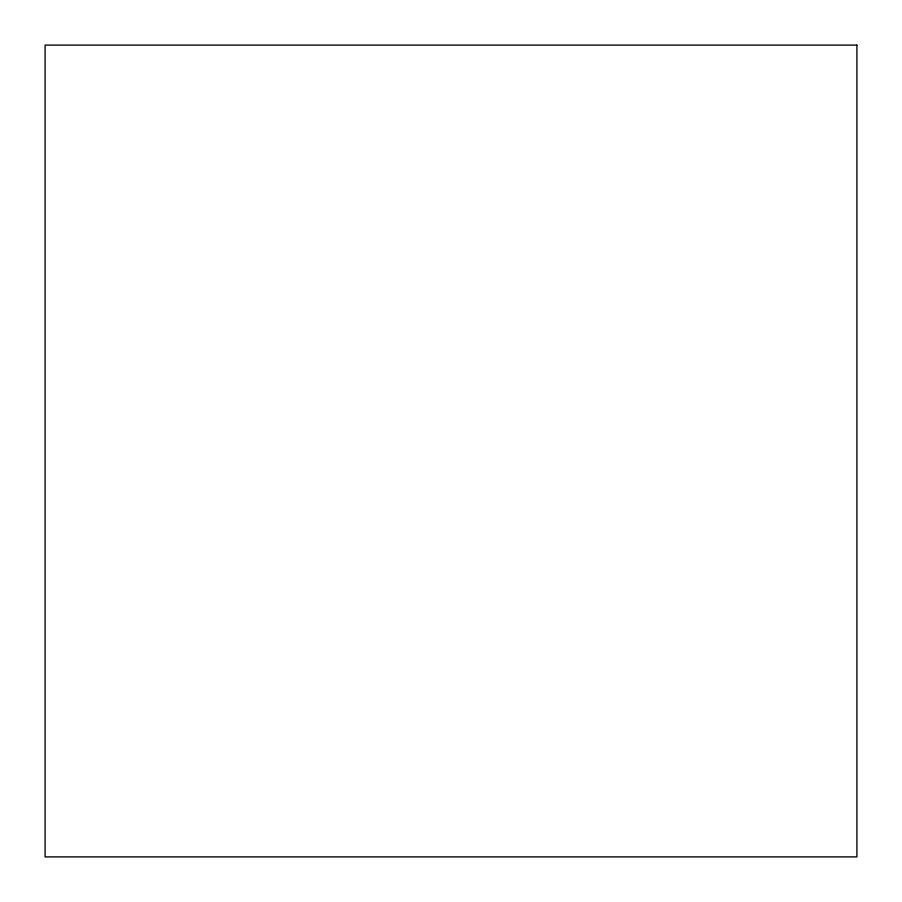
<?xml version="1.0" encoding="UTF-8"?>
<svg xmlns="http://www.w3.org/2000/svg" width="902" height="902" viewBox="0 0 902 902"><rect width="100%" height="100%" fill="white"/><g stroke="black" fill="none" stroke-linecap="round" stroke-linejoin="round"><path stroke-width="1.35" d="M856.9 45.1L45.1 45.1L45.1 856.9L856.9 856.9L856.9 45.1"/></g></svg>
